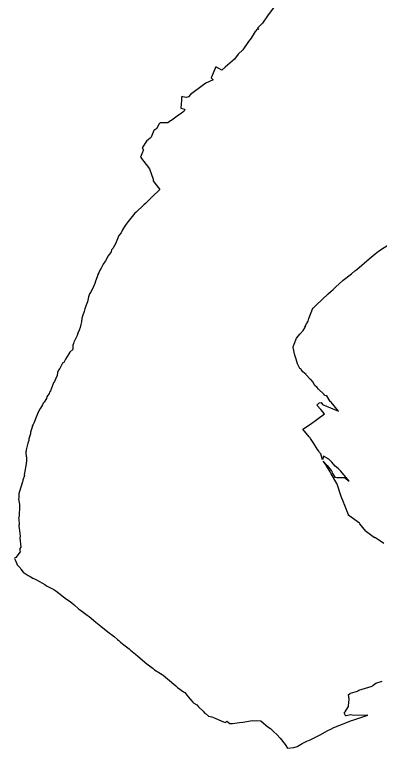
# Model space of a CAD drawing. Header units: inches. Extents: x 808357 to 808943, y 9157055 to 9157847.
# Drawn here: x 808356.9 to 808554.6, y 9157054.8 to 9157450.9 of the extents above; entities that cross this region are included whole.
import ezdxf

# ---------------------------------------------------------------- set-up
doc = ezdxf.new("R2010")
doc.units = ezdxf.units.IN
doc.header["$MEASUREMENT"] = 0

msp = doc.modelspace()

# ---------------------------------------------------------------- linework, layer by layer
at = {"elevation": 2898}
for points in [[(808497.67, 9157455.78), (808493.54, 9157450.3), (808490.96, 9157446.28), (808488.23, 9157443.55), (808488.89, 9157443.16), (808488.11, 9157443.24), (808486.95, 9157441.86), (808484.8, 9157438.21), (808483.23, 9157436.41), (808480.22, 9157432.01), (808477.8, 9157429.5), (808475.68, 9157426.95), (808473.28, 9157424.72), (808470.72, 9157422.65), (808468.96, 9157420.87), (808465.72, 9157422.7), (808465.7, 9157422.66), (808463.06, 9157416.74), (808464.18, 9157415.7), (808460.3, 9157413.88), (808459.04, 9157413.03), (808452.04, 9157407.81), (808450.88, 9157406.56), (808449.66, 9157406.21), (808447.81, 9157406.6), (808447.71, 9157406.67), (808447.65, 9157406.65), (808447.13, 9157406.37), (808447.04, 9157404.82), (808447, 9157402.55), (808446.69, 9157400.42), (808448.83, 9157399.87), (808448.79, 9157399.27), (808448.3, 9157398.61), (808447.83, 9157398.25), (808446.35, 9157397.2), (808445.41, 9157396.6), (808441.82, 9157394), (808441.14, 9157393.57), (808439.66, 9157392.59), (808435.59, 9157392.48), (808434.79, 9157391.85), (808433.74, 9157389.4), (808432.13, 9157388.36), (808430.72, 9157384.71), (808430.1, 9157384.18), (808429.19, 9157383.51), (808428.14, 9157382.57), (808425.91, 9157379.06), (808426.52, 9157377.72), (808425.94, 9157376.6), (808424.87, 9157373.93), (808429.8, 9157367.76), (808431.76, 9157362.09), (808431.78, 9157361.3), (808431.79, 9157361.15), (808432.65, 9157360.03), (808435.35, 9157356.52), (808431.05, 9157352.38), (808430.79, 9157352.14), (808430.49, 9157351.83), (808427.59, 9157348.93), (808427, 9157348.47), (808426.49, 9157348.01), (808422.55, 9157344.28), (808421.97, 9157343.69), (808421.16, 9157342.83), (808418.22, 9157339.34), (808416.73, 9157337.12), (808415.15, 9157334.81), (808414.43, 9157333.16), (808413.29, 9157331.62), (808411.41, 9157327.28), (808410.06, 9157324.75), (808409.33, 9157323.89), (808409.07, 9157322.81), (808407.55, 9157320.68), (808406.07, 9157318.1), (808404.85, 9157316.25), (808403.74, 9157314.09), (808402.79, 9157312.66), (808402.44, 9157311.47), (808401.9, 9157310.63), (808401.49, 9157309.44), (808400.59, 9157307.08), (808400.23, 9157305.84), (808399.77, 9157304.49), (808398.04, 9157301.17), (808397.41, 9157300.15), (808396.87, 9157298.53), (808396.27, 9157295.88), (808395.53, 9157294.02), (808394.83, 9157292.15), (808394.48, 9157290.72), (808393.83, 9157288.65), (808393.29, 9157287.05), (808393.02, 9157285.08), (808392.66, 9157283.65), (808392.25, 9157282.1), (808391.79, 9157280.66), (808391.14, 9157278.92), (808390.63, 9157277.77), (808388.91, 9157274.11), (808388.82, 9157273.47), (808388.46, 9157272.42), (808388.32, 9157270.12), (808386.69, 9157268.72), (808386.3, 9157267.74), (808384.38, 9157264.98), (808383.45, 9157263.19), (808382.85, 9157262.78), (808381.32, 9157259.82), (808380.66, 9157259.05), (808380.13, 9157257.71), (808379.87, 9157256.18), (808379, 9157254.08), (808378.42, 9157252.93), (808378, 9157252.24), (808376.31, 9157247.85), (808375.77, 9157247.11), (808375.58, 9157246.39), (808374.39, 9157244.64), (808374.2, 9157243.7), (808372.94, 9157241.75), (808372.27, 9157241.26), (808371.96, 9157240.24), (808370.92, 9157238.45), (808370.33, 9157237.73), (808369.25, 9157235.47), (808368.97, 9157234.52), (808367.27, 9157230.31), (808366.86, 9157229.59), (808366.48, 9157228.79), (808366.36, 9157228.21), (808365.45, 9157225.49), (808365.45, 9157224.69), (808364.65, 9157221.93), (808364.52, 9157221), (808364.05, 9157219.65), (808363.87, 9157218.84), (808363.21, 9157216.04), (808363.11, 9157215.45), (808363.05, 9157214.84), (808362.94, 9157214.25), (808363.23, 9157212.5), (808363.33, 9157211.96), (808363.26, 9157209.99), (808363.26, 9157209.57), (808363.13, 9157209.02), (808363.08, 9157208.49), (808362.24, 9157203.44), (808362.06, 9157202.75), (808362.2, 9157202.21), (808361.4, 9157199.54), (808361.32, 9157199.05), (808361.25, 9157198.72), (808360.37, 9157196.37), (808360.19, 9157195.83), (808359.51, 9157193.42), (808359.3, 9157192.89), (808359.25, 9157192.37), (808359.13, 9157190.21), (808358.96, 9157189.3), (808359.47, 9157186.6), (808359.53, 9157186.16), (808359.5, 9157185.66), (808359.5, 9157183.23), (808359.46, 9157182.48), (808359.29, 9157179.99), (808359.04, 9157179.26), (808359.26, 9157178.59), (808359.38, 9157175.61), (808359.23, 9157175.07), (808359.21, 9157174.64), (808359.34, 9157173.79), (808359.89, 9157169.37), (808359.78, 9157168.42), (808360.31, 9157163.49), (808359.81, 9157162.65), (808359.78, 9157161.56), (808359.83, 9157160.9), (808357.54, 9157157.89), (808357.01, 9157157.6), (808356.93, 9157157.24), (808357.27, 9157156.6), (808358.17, 9157154.39), (808358.32, 9157153.9), (808359.86, 9157152.21), (808360.3, 9157151.49), (808361.59, 9157149.93), (808364.21, 9157148.19), (808365.27, 9157147.65), (808366.68, 9157146.67), (808367.94, 9157146.15), (808368.66, 9157145.82), (808373.23, 9157143.24), (808374.19, 9157142.6), (808378.03, 9157140.64), (808379.15, 9157139.93), (808384.94, 9157135.45), (808386.48, 9157134.5), (808387.79, 9157133.4), (808389.1, 9157132.34), (808391.52, 9157130.14), (808392.54, 9157129.37), (808396.2, 9157126.68), (808397.19, 9157126.01), (808400.82, 9157122.92), (808401.72, 9157122.29), (808402.67, 9157121.58), (808408.22, 9157117.04), (808409.2, 9157116.38), (808410.97, 9157115.08), (808412.58, 9157113.52), (808413.17, 9157113.09), (808414.19, 9157112.16), (808416.02, 9157110.65), (808417.36, 9157109.56), (808418.74, 9157108.5), (808419.5, 9157107.92), (808422.24, 9157105.62), (808423.49, 9157104.58), (808428.45, 9157100.55), (808429.09, 9157099.94), (808431.71, 9157098.03), (808432.13, 9157097.55), (808432.58, 9157097.22), (808436.7, 9157094.69), (808437.15, 9157094.34), (808442.89, 9157089.57), (808444.05, 9157088.57), (808444.97, 9157087.61), (808448.22, 9157085.41), (808448.85, 9157085), (808450.14, 9157083.33), (808450.67, 9157082.67), (808453.16, 9157079.85), (808453.79, 9157079.22), (808455.38, 9157078.25), (808456.23, 9157077.26), (808458.77, 9157074.85), (808459.27, 9157074.23), (808459.95, 9157073.78), (808461.71, 9157072.26), (808463.44, 9157071.83), (808464.41, 9157071.45), (808469.8, 9157069.09), (808470.68, 9157068.83), (808471.14, 9157068.99), (808471.55, 9157069.58), (808473.28, 9157068.33), (808474.58, 9157068.26), (808478.5, 9157068.81), (808480.34, 9157069), (808485.47, 9157069.82), (808486.34, 9157069.63), (808487.85, 9157069.96), (808489.98, 9157069.7), (808492.64, 9157067.41), (808493.8, 9157066.48), (808495.28, 9157065.62), (808497.04, 9157063.79), (808498.65, 9157062.3), (808500.35, 9157060.42), (808503.08, 9157056.95), (808504.34, 9157054.85), (808507.81, 9157055.37), (808509.55, 9157055.91), (808512.35, 9157057.38), (808514.77, 9157058.67), (808516.63, 9157059.44), (808520.54, 9157061.46), (808522, 9157062.2), (808526.19, 9157064.5), (808527.9, 9157065.27), (808529.52, 9157066.05), (808535.98, 9157068.57), (808538.98, 9157069.79), (808539.67, 9157070.09), (808547.9, 9157072.78), (808540.3, 9157072.55), (808538.54, 9157072.95), (808536.12, 9157072.46), (808536.03, 9157072.45), (808535.94, 9157072.45), (808535.82, 9157072.45), (808535.79, 9157072.57), (808534.94, 9157073.94), (808535.56, 9157074.61), (808537.06, 9157076.94), (808537.28, 9157077.37), (808537.43, 9157077.74), (808537.71, 9157081.41), (808537.35, 9157083.89), (808538.26, 9157084.5), (808538.32, 9157084.53), (808538.38, 9157084.56), (808542.22, 9157085.74), (808542.41, 9157085.84), (808542.97, 9157086.16), (808550.12, 9157088.33), (808550.73, 9157088.94), (808552.22, 9157090.01), (808555.53, 9157091.18)], [(808556.42, 9157165.34), (808552.46, 9157168.15), (808552.04, 9157168.43), (808551.57, 9157168.65), (808551.39, 9157168.53), (808547.13, 9157171.69), (808546.68, 9157172.17), (808543.53, 9157176.09), (808543.29, 9157176.37), (808537.53, 9157180.45), (808537.42, 9157180.58), (808537.37, 9157180.87), (808535.44, 9157185.88), (808535.08, 9157186.89), (808534.84, 9157187.26), (808534.7, 9157187.79), (808533.42, 9157190.85), (808532.48, 9157193.56), (808532.09, 9157194.68), (808531.15, 9157197.47), (808531.01, 9157197.82), (808529.52, 9157200.48), (808529.38, 9157200.68), (808528.14, 9157202.68), (808528.01, 9157202.84), (808527.94, 9157202.96), (808527.49, 9157204.11), (808525.51, 9157207.33), (808525.41, 9157207.47), (808523.74, 9157209.8), (808525.69, 9157207.79), (808525.91, 9157207.46), (808527.91, 9157204.85), (808528.28, 9157204.44), (808528.58, 9157203.37), (808528.86, 9157203.08), (808530.05, 9157201.29), (808530.98, 9157201.01), (808535.12, 9157201.01), (808537.76, 9157199.11), (808535.22, 9157202.1), (808534.88, 9157202.45), (808533.2, 9157204.53), (808531.78, 9157205.84), (808530.09, 9157207.24), (808528.28, 9157209.29), (808526.81, 9157210.91), (808523.91, 9157212.6), (808523.37, 9157210.55), (808522.49, 9157213.82), (808521.73, 9157214.59), (808521.26, 9157215.18), (808520.6, 9157216.1), (808518.66, 9157219.36), (808516.81, 9157222.14), (808516.68, 9157222.48), (808516.17, 9157223.01), (808512.63, 9157227.2), (808516.8, 9157229.81), (808520.17, 9157232.39), (808524.44, 9157235.44), (808522.33, 9157237.82), (808520.32, 9157240.03), (808520.89, 9157240.9), (808521.29, 9157241.2), (808521.73, 9157241.33), (808522.62, 9157241.48), (808523.38, 9157240.43), (808531.93, 9157236.94), (808528.01, 9157241.68), (808527.39, 9157242.08), (808525.58, 9157245.17), (808525.54, 9157245.2), (808524.47, 9157245.31), (808524.14, 9157245.86), (808521.01, 9157248.98), (808520.48, 9157249.62), (808519.1, 9157250.71), (808518.07, 9157252.71), (808517.12, 9157253.77), (808517.1, 9157253.81), (808517.11, 9157253.83), (808517.08, 9157253.84), (808517, 9157253.9), (808516.89, 9157254.01), (808514.51, 9157256.42), (808514.46, 9157256.59), (808512.71, 9157258.03), (808511.73, 9157259.31), (808511.59, 9157259.75), (808511.15, 9157259.97), (808509.86, 9157262.44), (808509.09, 9157264.95), (808508.35, 9157267.11), (808508.34, 9157267.12), (808508.34, 9157267.15), (808507.54, 9157271.31), (808507.54, 9157271.52), (808507.99, 9157273.06), (808509.18, 9157276.18), (808511.24, 9157278.61), (808512.79, 9157280.48), (808513.7, 9157281.8), (808514.34, 9157282.84), (808513.77, 9157282.43), (808514.75, 9157283.95), (808515.54, 9157285.47), (808515.99, 9157286.82), (808518.06, 9157292.38), (808518.27, 9157292.54), (808518.34, 9157292.63), (808518.42, 9157292.71), (808519.94, 9157294.13), (808526.31, 9157300.22), (808527.81, 9157301.47), (808529, 9157302.62), (808530.32, 9157303.89), (808534.44, 9157307.65), (808538.91, 9157310.94), (808540.77, 9157312.54), (808541.78, 9157313.41), (808548.56, 9157319.05), (808551.84, 9157321.74), (808553.5, 9157323.18), (808559.79, 9157327.2)]]:
    msp.add_lwpolyline(points, dxfattribs=at)

doc.saveas('drawing.dxf')
